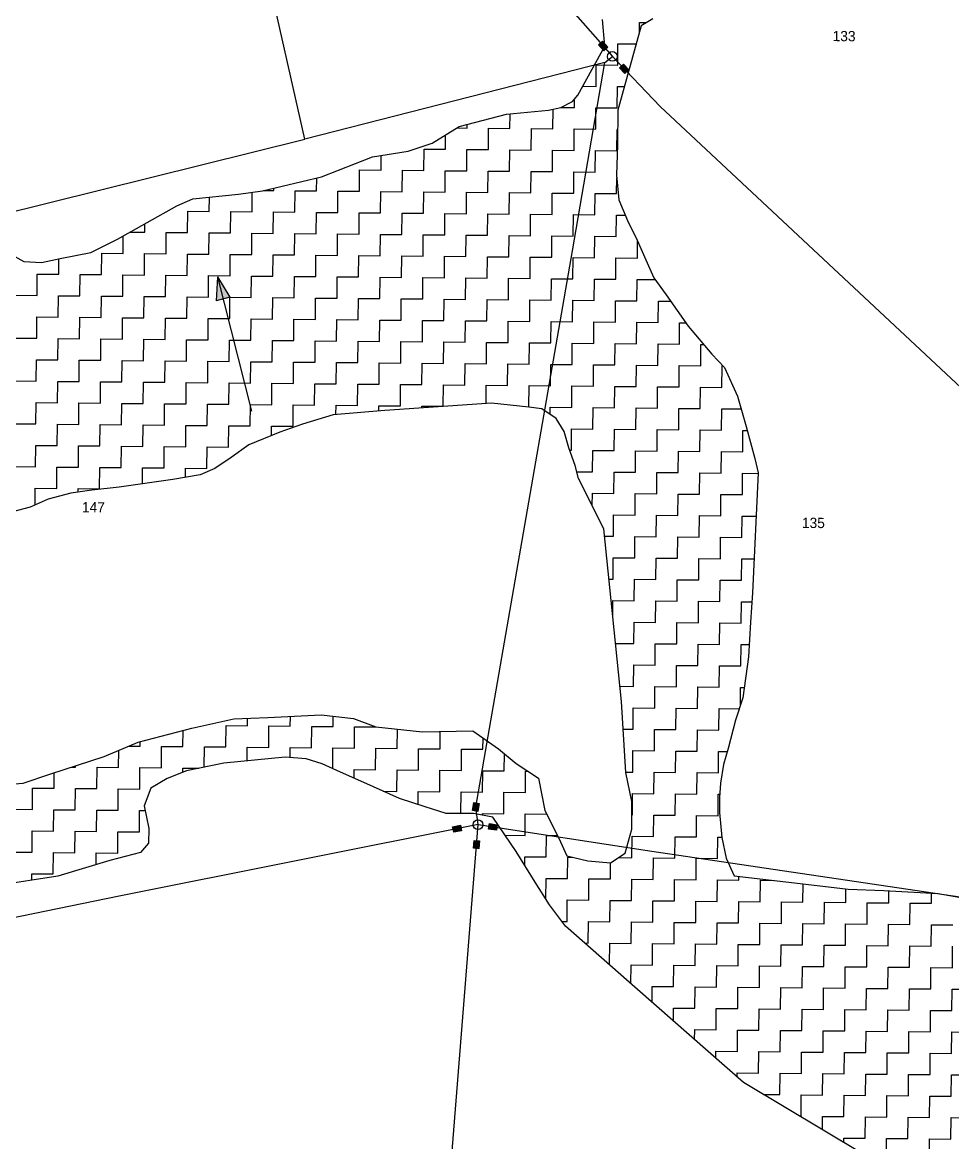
# Model space of a CAD drawing. Header units: metres. Extents: x 286188 to 288650, y 2015524 to 2018848.
# Drawn here: x 287798 to 288219, y 2016851 to 2017358 of the extents above; entities that cross this region are included whole.
import ezdxf
from ezdxf.enums import TextEntityAlignment as Align

# ---------------------------------------------------------------- set-up
doc = ezdxf.new("R2010")
doc.units = ezdxf.units.M
doc.header["$MEASUREMENT"] = 0
for name, color, linetype in [('POLY_HATCH', 12, 'Continuous'), ('POLY_PARCEL', 6, 'Continuous'), ('TEXT_PARCEL', 7, 'Continuous')]:
    doc.layers.add(name, color=color, linetype=linetype)
doc.styles.add('TEXT_MAP', font='', dxfattribs={"height": 1.8})
doc.styles.get('TEXT_MAP').set_extended_font_data('Kruti Dev 050')

msp = doc.modelspace()

# ---------------------------------------------------------------- hatches: boundary and pattern name
for points in [[(288060.29, 2017349.59), (288058.42, 2017347.95), (288060.79, 2017345.24), (288062.66, 2017346.88)], [(288070.43, 2017334.91), (288072.2, 2017336.66), (288069.68, 2017339.22), (288067.91, 2017337.47)], [(288004.42, 2017004.42), (288001.97, 2017004.85), (288001.36, 2017001.3), (288003.81, 2017000.87)], [(288012.25, 2016992.37), (288012.63, 2016994.84), (288009.07, 2016995.38), (288008.69, 2016992.92)], [(287992.45, 2016993.89), (287992.93, 2016991.45), (287996.46, 2016992.15), (287995.98, 2016994.59)], [(288001.84, 2016984.19), (288004.33, 2016983.99), (288004.61, 2016987.58), (288002.13, 2016987.77)]]:
    msp.add_hatch(color=256).paths.add_polyline_path(points)
h = msp.add_hatch(color=256)
h.paths.add_polyline_path([(287888.57, 2017232.87), (287891.66, 2017233.65), (287886.02, 2017242.96)])
h.paths.add_polyline_path([(287886.02, 2017242.96), (287885.48, 2017232.09), (287888.57, 2017232.87)])

# ---------------------------------------------------------------- linework, layer by layer
for points in [[(288060.79, 2017345.24), (288058.42, 2017347.95), (288060.29, 2017349.59), (288062.66, 2017346.88)], [(288069.68, 2017339.22), (288072.2, 2017336.66), (288070.43, 2017334.91), (288067.91, 2017337.47)], [(288001.36, 2017001.3), (288001.97, 2017004.85), (288004.42, 2017004.42), (288003.81, 2017000.87)], [(288009.07, 2016995.38), (288012.63, 2016994.84), (288012.25, 2016992.37), (288008.69, 2016992.92)], [(287996.46, 2016992.15), (287992.93, 2016991.45), (287992.45, 2016993.89), (287995.98, 2016994.59)], [(288004.61, 2016987.58), (288004.33, 2016983.99), (288001.84, 2016984.19), (288002.13, 2016987.77)]]:
    msp.add_lwpolyline(points, close=True)
for points in [[(287886.02, 2017242.96), (287885.48, 2017232.09)], [(287886.02, 2017242.96), (287901.39, 2017182.15)], [(287886.02, 2017242.96), (287891.66, 2017233.65)], [(287891.66, 2017233.65), (287885.48, 2017232.09)]]:
    msp.add_lwpolyline(points)
for centre in [(288064.72, 2017342.65), (288003.94, 2016994.91)]:
    msp.add_circle(centre, 2.2)
at = {"layer": 'POLY_HATCH'}
for p, q in [((288061.38, 2017347.27), (288060.28, 2017359.38)), ((288077.75, 2017356.5), (288067.21, 2017318.41)), ((288083.02, 2017359.68), (288077.75, 2017356.5)), ((288049.13, 2017325.12), (288061.38, 2017347.27)), ((288046.68, 2017322.32), (288049.13, 2017325.12)), ((288041.41, 2017319.54), (288046.68, 2017322.32)), ((287995.42, 2017310.93), (288016.77, 2017316.54)), ((288016.77, 2017316.54), (288035.75, 2017318.38)), ((288035.75, 2017318.38), (288041.41, 2017319.54)), ((288067.21, 2017318.41), (288067.07, 2017302.69)), ((287983.25, 2017303.38), (287995.42, 2017310.93)), ((287956.16, 2017297.17), (287972.32, 2017299.84)), ((287972.32, 2017299.84), (287983.25, 2017303.38)), ((288067.07, 2017302.69), (288066.54, 2017288.98)), ((287933.08, 2017288.1), (287956.16, 2017297.17)), ((287906.39, 2017281.89), (287933.08, 2017288.1)), ((288066.54, 2017288.98), (288067.65, 2017277.68)), ((287874.89, 2017278.14), (287895.49, 2017280.38)), ((287895.49, 2017280.38), (287906.39, 2017281.89)), ((287840.83, 2017259.9), (287867.6, 2017274.98)), ((287867.6, 2017274.98), (287874.89, 2017278.14)), ((288067.65, 2017277.68), (288071.6, 2017268.37)), ((288071.6, 2017268.37), (288075.96, 2017259.46)), ((287828.67, 2017253.96), (287840.83, 2017259.9)), ((288075.96, 2017259.46), (288079.91, 2017250.55)), ((287814.93, 2017251.26), (287828.67, 2017253.96)), ((287791.95, 2017253.49), (287798.37, 2017249.8)), ((287798.37, 2017249.8), (287806.44, 2017249.32)), ((287806.44, 2017249.32), (287814.93, 2017251.26)), ((288079.91, 2017250.55), (288083.47, 2017242.46)), ((288083.47, 2017242.46), (288089.05, 2017234.74)), ((288089.05, 2017234.74), (288099.01, 2017220.54)), ((288099.01, 2017220.54), (288109.79, 2017207.94)), ((288109.79, 2017207.94), (288115.38, 2017201.84)), ((288115.38, 2017201.84), (288121.32, 2017188.89)), ((288121.32, 2017188.89), (288125.23, 2017175.14)), ((288010.05, 2017185.64), (287961.79, 2017182.42)), ((288026.97, 2017183.96), (288010.05, 2017185.64)), ((288032.81, 2017183.17), (288026.97, 2017183.96)), ((288039.35, 2017178.73), (288032.81, 2017183.17)), ((287938.38, 2017180.44), (287924.46, 2017176.18)), ((287961.79, 2017182.42), (287938.38, 2017180.44)), ((288042.95, 2017172.86), (288039.35, 2017178.73)), ((287914.2, 2017172.63), (287900.26, 2017166.91)), ((287924.46, 2017176.18), (287914.2, 2017172.63)), ((288045.08, 2017165.54), (288042.95, 2017172.86)), ((288125.23, 2017175.14), (288129.13, 2017160.59)), ((287900.26, 2017166.91), (287892.17, 2017161.14)), ((288047.93, 2017157.48), (288045.08, 2017165.54)), ((287892.17, 2017161.14), (287884.82, 2017156.09)), ((288049.33, 2017151.62), (288047.93, 2017157.48)), ((288129.13, 2017160.59), (288130.69, 2017154.12)), ((287878.22, 2017153.23), (287865.77, 2017151.15)), ((287884.82, 2017156.09), (287878.22, 2017153.23)), ((288130.69, 2017154.12), (288128.19, 2017099.82)), ((287841.63, 2017147.72), (287829.19, 2017146.37)), ((287865.77, 2017151.15), (287841.63, 2017147.72)), ((288060.82, 2017128.88), (288049.33, 2017151.62)), ((287809.42, 2017142.17), (287801.35, 2017138.59)), ((287819.68, 2017145), (287809.42, 2017142.17)), ((287829.19, 2017146.37), (287819.68, 2017145)), ((287801.35, 2017138.59), (287793.3, 2017136.47)), ((288068.88, 2017050.66), (288060.82, 2017128.88)), ((288128.19, 2017099.82), (288127.26, 2017086.52)), ((288127.26, 2017086.52), (288126.31, 2017070.8)), ((288126.31, 2017070.8), (288123.72, 2017052.28)), ((288123.72, 2017052.28), (288120.4, 2017042.23)), ((288070.79, 2017018.5), (288068.88, 2017050.66)), ((287874.39, 2017038.54), (287893.43, 2017042.75)), ((287893.43, 2017042.75), (287908.78, 2017043.34)), ((287908.78, 2017043.34), (287932.91, 2017044.58)), ((287932.91, 2017044.58), (287947.51, 2017042.99)), ((287947.51, 2017042.99), (287957.7, 2017039.25)), ((288120.4, 2017042.23), (288117.06, 2017029.35)), ((287850.22, 2017032.18), (287874.39, 2017038.54)), ((287957.7, 2017039.25), (287978.87, 2017036.86)), ((287978.87, 2017036.86), (288001.53, 2017037.39)), ((288001.53, 2017037.39), (288013.15, 2017029.25)), ((287834.81, 2017025.75), (287850.22, 2017032.18)), ((287810.63, 2017017.93), (287834.81, 2017025.75)), ((287916.64, 2017025.47), (287888.84, 2017022.8)), ((287926.13, 2017024.66), (287916.64, 2017025.47)), ((288013.15, 2017029.25), (288021.13, 2017022.6)), ((288117.06, 2017029.35), (288114.98, 2017022.11)), ((287888.84, 2017022.8), (287872, 2017019.3)), ((287933.42, 2017022.4), (287926.13, 2017024.66)), ((287939.97, 2017019.42), (287933.42, 2017022.4)), ((288021.13, 2017022.6), (288031.3, 2017015.94)), ((288114.98, 2017022.11), (288113.69, 2017013.66)), ((287798.16, 2017013.66), (287810.63, 2017017.93)), ((287863.2, 2017015.73), (287855.85, 2017011.41)), ((287872, 2017019.3), (287863.2, 2017015.73)), ((287956.71, 2017011.96), (287939.97, 2017019.42)), ((288031.3, 2017015.94), (288034.09, 2017001.31)), ((288073.59, 2017005.33), (288070.79, 2017018.5)), ((287782.08, 2017012.35), (287798.16, 2017013.66)), ((287855.85, 2017011.41), (287852.86, 2017003.41)), ((287968.35, 2017006.75), (287956.71, 2017011.96)), ((288113.69, 2017013.66), (288113.23, 2017007.21)), ((287980.01, 2017002.99), (287968.35, 2017006.75)), ((288073.48, 2016992.92), (288073.59, 2017005.33)), ((288113.23, 2017007.21), (288113.17, 2017000.36)), ((287852.86, 2017003.41), (287854.96, 2016993.16)), ((287989.48, 2016999.98), (287980.01, 2017002.99)), ((288034.09, 2017001.31), (288040.56, 2016988.83)), ((288113.17, 2017000.36), (288114.28, 2016989.05)), ((288001.9, 2016999.87), (287989.48, 2016999.98)), ((288010.66, 2016998.33), (288001.9, 2016999.87)), ((288021.18, 2016982.8), (288010.66, 2016998.33)), ((287854.96, 2016993.16), (287854.9, 2016986.59)), ((288070.46, 2016981.99), (288073.48, 2016992.92)), ((287854.9, 2016986.59), (287851.21, 2016982.24)), ((288040.56, 2016988.83), (288044.14, 2016980.77)), ((288114.28, 2016989.05), (288116.21, 2016979.76)), ((287851.21, 2016982.24), (287837.29, 2016978.72)), ((288029.82, 2016968.84), (288021.18, 2016982.8)), ((288044.14, 2016980.77), (288053.62, 2016978.49)), ((288063.84, 2016977.67), (288070.46, 2016981.99)), ((287837.29, 2016978.72), (287813.84, 2016971.62)), ((288053.62, 2016978.49), (288063.84, 2016977.67)), ((288116.21, 2016979.76), (288119.77, 2016971.67)), ((287813.84, 2016971.62), (287756.03, 2016962.65)), ((288119.77, 2016971.67), (288149.65, 2016968.3)), ((288036.3, 2016958.56), (288029.82, 2016968.84)), ((288149.65, 2016968.3), (288171.42, 2016965.68)), ((288171.42, 2016965.68), (288187.55, 2016965.13)), ((288187.55, 2016965.13), (288212.15, 2016963.7)), ((288212.15, 2016963.7), (288256.06, 2016956.05)), ((288043.53, 2016949), (288036.3, 2016958.56)), ((288076.15, 2016920.22), (288043.53, 2016949)), ((288124, 2016878.16), (288076.15, 2016920.22)), ((288178.51, 2016845.53), (288124, 2016878.16))]:
    msp.add_line(p, q, dxfattribs=at)
at = {"layer": 'POLY_HATCH', "linetype": 'Continuous'}
for p, q in [((288076.96, 2017353.66), (288077, 2017358.02)), ((288077, 2017358.02), (288080.22, 2017357.99)), ((288067.13, 2017338.72), (288067.22, 2017348.41)), ((288067.22, 2017348.41), (288075.49, 2017348.34)), ((288057.35, 2017329.11), (288057.43, 2017338.81)), ((288057.43, 2017338.81), (288067.13, 2017338.72)), ((288051.37, 2017329.16), (288057.35, 2017329.11)), ((288066.95, 2017319.33), (288067.04, 2017329.02)), ((288067.04, 2017329.02), (288070.14, 2017329)), ((288041.45, 2017319.56), (288047.56, 2017319.5)), ((288047.56, 2017319.5), (288047.59, 2017322.8)), ((288018.39, 2017310.07), (288018.45, 2017316.7)), ((288037.78, 2017309.9), (288037.86, 2017318.81)), ((288057.17, 2017309.72), (288057.26, 2017319.42)), ((288057.26, 2017319.42), (288066.95, 2017319.33)), ((287994.39, 2017310.29), (287999, 2017310.25)), ((287999, 2017310.25), (287999.02, 2017311.87)), ((288008.61, 2017300.46), (288008.7, 2017310.16)), ((288008.7, 2017310.16), (288018.39, 2017310.07)), ((288028, 2017300.29), (288028.09, 2017309.98)), ((288028.09, 2017309.98), (288037.78, 2017309.9)), ((288047.39, 2017300.11), (288047.48, 2017309.81)), ((288047.48, 2017309.81), (288057.17, 2017309.72)), ((288066.78, 2017299.94), (288066.87, 2017309.63)), ((288066.87, 2017309.63), (288067.13, 2017309.63)), ((287989.22, 2017300.64), (287989.28, 2017307.12)), ((287979.44, 2017291.03), (287979.53, 2017300.73)), ((287979.53, 2017300.73), (287989.22, 2017300.64)), ((287998.83, 2017290.86), (287998.92, 2017300.55)), ((287998.92, 2017300.55), (288008.61, 2017300.46)), ((288018.22, 2017290.68), (288018.31, 2017300.38)), ((288018.31, 2017300.38), (288028, 2017300.29)), ((288037.61, 2017290.51), (288037.69, 2017300.2)), ((288037.69, 2017300.2), (288047.39, 2017300.11)), ((288057, 2017290.33), (288057.08, 2017300.03)), ((288057.08, 2017300.03), (288066.78, 2017299.94)), ((287960.05, 2017291.21), (287960.11, 2017297.82)), ((287950.27, 2017281.6), (287950.35, 2017291.29)), ((287950.35, 2017291.29), (287960.05, 2017291.21)), ((287969.66, 2017281.42), (287969.74, 2017291.12)), ((287969.74, 2017291.12), (287979.44, 2017291.03)), ((287989.05, 2017281.25), (287989.13, 2017290.94)), ((287989.13, 2017290.94), (287998.83, 2017290.86)), ((288008.44, 2017281.07), (288008.52, 2017290.77)), ((288008.52, 2017290.77), (288018.22, 2017290.68)), ((288027.82, 2017280.9), (288027.91, 2017290.59)), ((288027.91, 2017290.59), (288037.61, 2017290.51)), ((288047.21, 2017280.72), (288047.3, 2017290.42)), ((288047.3, 2017290.42), (288057, 2017290.33)), ((287930.88, 2017281.78), (287930.93, 2017287.6)), ((288066.6, 2017280.55), (288066.67, 2017287.67)), ((287901.7, 2017272.34), (287901.78, 2017281.25)), ((287906.83, 2017281.99), (287911.49, 2017281.95)), ((287911.49, 2017281.95), (287911.5, 2017283.08)), ((287921.09, 2017272.17), (287921.18, 2017281.86)), ((287921.18, 2017281.86), (287930.88, 2017281.78)), ((287940.48, 2017271.99), (287940.57, 2017281.69)), ((287940.57, 2017281.69), (287950.27, 2017281.6)), ((287959.87, 2017271.82), (287959.96, 2017281.51)), ((287959.96, 2017281.51), (287969.66, 2017281.42)), ((287979.26, 2017271.64), (287979.35, 2017281.34)), ((287979.35, 2017281.34), (287989.05, 2017281.25)), ((287998.65, 2017271.47), (287998.74, 2017281.16)), ((287998.74, 2017281.16), (288008.44, 2017281.07)), ((288018.04, 2017271.29), (288018.13, 2017280.99)), ((288018.13, 2017280.99), (288027.82, 2017280.9)), ((288037.43, 2017271.12), (288037.52, 2017280.81)), ((288037.52, 2017280.81), (288047.21, 2017280.72)), ((288056.82, 2017270.94), (288056.91, 2017280.64)), ((288056.91, 2017280.64), (288066.6, 2017280.55)), ((287882.31, 2017272.52), (287882.37, 2017278.95)), ((287872.53, 2017262.91), (287872.62, 2017272.61)), ((287872.62, 2017272.61), (287882.31, 2017272.52)), ((287891.92, 2017262.74), (287892.01, 2017272.43)), ((287892.01, 2017272.43), (287901.7, 2017272.34)), ((287911.31, 2017262.56), (287911.4, 2017272.26)), ((287911.4, 2017272.26), (287921.09, 2017272.17)), ((287930.7, 2017262.39), (287930.79, 2017272.08)), ((287930.79, 2017272.08), (287940.48, 2017271.99)), ((287950.09, 2017262.21), (287950.18, 2017271.91)), ((287950.18, 2017271.91), (287959.87, 2017271.82)), ((287969.48, 2017262.04), (287969.57, 2017271.73)), ((287969.57, 2017271.73), (287979.26, 2017271.64)), ((287988.87, 2017261.86), (287988.96, 2017271.55)), ((287988.96, 2017271.55), (287998.65, 2017271.47)), ((288008.26, 2017261.68), (288008.35, 2017271.38)), ((288008.35, 2017271.38), (288018.04, 2017271.29)), ((288027.65, 2017261.51), (288027.74, 2017271.2)), ((288027.74, 2017271.2), (288037.43, 2017271.12)), ((288047.04, 2017261.33), (288047.13, 2017271.03)), ((288047.13, 2017271.03), (288056.82, 2017270.94)), ((288066.43, 2017261.16), (288066.52, 2017270.85)), ((288066.52, 2017270.85), (288070.56, 2017270.82)), ((287853.14, 2017263.09), (287853.18, 2017266.86)), ((287843.36, 2017253.48), (287843.43, 2017261.37)), ((287846.59, 2017263.15), (287853.14, 2017263.09)), ((287862.75, 2017253.3), (287862.84, 2017263)), ((287862.84, 2017263), (287872.53, 2017262.91)), ((287882.14, 2017253.13), (287882.23, 2017262.82)), ((287882.23, 2017262.82), (287891.92, 2017262.74)), ((287901.53, 2017252.95), (287901.62, 2017262.65)), ((287901.62, 2017262.65), (287911.31, 2017262.56)), ((287920.92, 2017252.78), (287921.01, 2017262.47)), ((287921.01, 2017262.47), (287930.7, 2017262.39)), ((287940.31, 2017252.6), (287940.4, 2017262.3)), ((287940.4, 2017262.3), (287950.09, 2017262.21)), ((287959.7, 2017252.43), (287959.79, 2017262.12)), ((287959.79, 2017262.12), (287969.48, 2017262.04)), ((287979.09, 2017252.25), (287979.18, 2017261.95)), ((287979.18, 2017261.95), (287988.87, 2017261.86)), ((287998.48, 2017252.08), (287998.57, 2017261.77)), ((287998.57, 2017261.77), (288008.26, 2017261.68)), ((288017.87, 2017251.9), (288017.95, 2017261.6)), ((288017.95, 2017261.6), (288027.65, 2017261.51)), ((288037.26, 2017251.73), (288037.34, 2017261.42)), ((288037.34, 2017261.42), (288047.04, 2017261.33)), ((288056.65, 2017251.55), (288056.73, 2017261.25)), ((288056.73, 2017261.25), (288066.43, 2017261.16)), ((288076.04, 2017251.38), (288076.11, 2017259.12)), ((287814.19, 2017244.05), (287814.25, 2017251.11)), ((287833.58, 2017243.87), (287833.67, 2017253.57)), ((287833.67, 2017253.57), (287843.36, 2017253.48)), ((287852.97, 2017243.7), (287853.06, 2017253.39)), ((287853.06, 2017253.39), (287862.75, 2017253.3)), ((287872.36, 2017243.52), (287872.44, 2017253.22)), ((287872.44, 2017253.22), (287882.14, 2017253.13)), ((287891.75, 2017243.35), (287891.83, 2017253.04)), ((287891.83, 2017253.04), (287901.53, 2017252.95)), ((287911.14, 2017243.17), (287911.22, 2017252.87)), ((287911.22, 2017252.87), (287920.92, 2017252.78)), ((287930.53, 2017243), (287930.61, 2017252.69)), ((287930.61, 2017252.69), (287940.31, 2017252.6)), ((287949.92, 2017242.82), (287950, 2017252.52)), ((287950, 2017252.52), (287959.7, 2017252.43)), ((287969.31, 2017242.65), (287969.39, 2017252.34)), ((287969.39, 2017252.34), (287979.09, 2017252.25)), ((287988.7, 2017242.47), (287988.78, 2017252.17)), ((287988.78, 2017252.17), (287998.48, 2017252.08)), ((288008.08, 2017242.3), (288008.17, 2017251.99)), ((288008.17, 2017251.99), (288017.87, 2017251.9)), ((288027.47, 2017242.12), (288027.56, 2017251.81)), ((288027.56, 2017251.81), (288037.26, 2017251.73)), ((288046.86, 2017241.94), (288046.95, 2017251.64)), ((288046.95, 2017251.64), (288056.65, 2017251.55)), ((288066.25, 2017241.77), (288066.34, 2017251.46)), ((288066.34, 2017251.46), (288076.04, 2017251.38)), ((287804.41, 2017234.44), (287804.49, 2017244.13)), ((287804.49, 2017244.13), (287814.19, 2017244.05)), ((287823.8, 2017234.26), (287823.88, 2017243.96)), ((287823.88, 2017243.96), (287833.58, 2017243.87)), ((287843.19, 2017234.09), (287843.27, 2017243.78)), ((287843.27, 2017243.78), (287852.97, 2017243.7)), ((287862.57, 2017233.91), (287862.66, 2017243.61)), ((287862.66, 2017243.61), (287872.36, 2017243.52)), ((287881.96, 2017233.74), (287882.05, 2017243.43)), ((287882.05, 2017243.43), (287891.75, 2017243.35)), ((287901.35, 2017233.56), (287901.44, 2017243.26)), ((287901.44, 2017243.26), (287911.14, 2017243.17)), ((287920.74, 2017233.39), (287920.83, 2017243.08)), ((287920.83, 2017243.08), (287930.53, 2017243)), ((287940.13, 2017233.21), (287940.22, 2017242.91)), ((287940.22, 2017242.91), (287949.92, 2017242.82)), ((287959.52, 2017233.04), (287959.61, 2017242.73)), ((287959.61, 2017242.73), (287969.31, 2017242.65)), ((287978.91, 2017232.86), (287979, 2017242.56)), ((287979, 2017242.56), (287988.7, 2017242.47)), ((287998.3, 2017232.69), (287998.39, 2017242.38)), ((287998.39, 2017242.38), (288008.08, 2017242.3)), ((288017.69, 2017232.51), (288017.78, 2017242.21)), ((288017.78, 2017242.21), (288027.47, 2017242.12)), ((288037.08, 2017232.34), (288037.17, 2017242.03)), ((288037.17, 2017242.03), (288046.86, 2017241.94)), ((288056.47, 2017232.16), (288056.56, 2017241.86)), ((288056.56, 2017241.86), (288066.25, 2017241.77)), ((288075.86, 2017231.99), (288075.95, 2017241.68)), ((288075.95, 2017241.68), (288084.08, 2017241.61)), ((287794.71, 2017234.53), (287804.41, 2017234.44)), ((287814.01, 2017224.66), (287814.1, 2017234.35)), ((287814.1, 2017234.35), (287823.8, 2017234.26)), ((287833.4, 2017224.48), (287833.49, 2017234.18)), ((287833.49, 2017234.18), (287843.19, 2017234.09)), ((287852.79, 2017224.31), (287852.88, 2017234)), ((287852.88, 2017234), (287862.57, 2017233.91)), ((287872.18, 2017224.13), (287872.27, 2017233.83)), ((287872.27, 2017233.83), (287881.96, 2017233.74)), ((287891.57, 2017223.96), (287891.66, 2017233.65)), ((287891.66, 2017233.65), (287901.35, 2017233.56)), ((287910.96, 2017223.78), (287911.05, 2017233.48)), ((287911.05, 2017233.48), (287920.74, 2017233.39)), ((287930.35, 2017223.61), (287930.44, 2017233.3)), ((287930.44, 2017233.3), (287940.13, 2017233.21)), ((287949.74, 2017223.43), (287949.83, 2017233.13)), ((287949.83, 2017233.13), (287959.52, 2017233.04)), ((287969.13, 2017223.26), (287969.22, 2017232.95)), ((287969.22, 2017232.95), (287978.91, 2017232.86)), ((287988.52, 2017223.08), (287988.61, 2017232.78)), ((287988.61, 2017232.78), (287998.3, 2017232.69)), ((288007.91, 2017222.91), (288008, 2017232.6)), ((288008, 2017232.6), (288017.69, 2017232.51)), ((288027.3, 2017222.73), (288027.39, 2017232.43)), ((288027.39, 2017232.43), (288037.08, 2017232.34)), ((288046.69, 2017222.56), (288046.78, 2017232.25)), ((288046.78, 2017232.25), (288056.47, 2017232.16)), ((288066.08, 2017222.38), (288066.17, 2017232.07)), ((288066.17, 2017232.07), (288075.86, 2017231.99)), ((288085.47, 2017222.2), (288085.56, 2017231.9)), ((288085.56, 2017231.9), (288091.08, 2017231.85)), ((287804.23, 2017215.05), (287804.32, 2017224.74)), ((287804.32, 2017224.74), (287814.01, 2017224.66)), ((287823.62, 2017214.87), (287823.71, 2017224.57)), ((287823.71, 2017224.57), (287833.4, 2017224.48)), ((287843.01, 2017214.7), (287843.1, 2017224.39)), ((287843.1, 2017224.39), (287852.79, 2017224.31)), ((287862.4, 2017214.52), (287862.49, 2017224.22)), ((287862.49, 2017224.22), (287872.18, 2017224.13)), ((287881.79, 2017214.35), (287881.88, 2017224.04)), ((287881.88, 2017224.04), (287891.57, 2017223.96)), ((287901.18, 2017214.17), (287901.27, 2017223.87)), ((287901.27, 2017223.87), (287910.96, 2017223.78)), ((287920.57, 2017214), (287920.66, 2017223.69)), ((287920.66, 2017223.69), (287930.35, 2017223.61)), ((287939.96, 2017213.82), (287940.05, 2017223.52)), ((287940.05, 2017223.52), (287949.74, 2017223.43)), ((287959.35, 2017213.65), (287959.44, 2017223.34)), ((287959.44, 2017223.34), (287969.13, 2017223.26)), ((287978.74, 2017213.47), (287978.83, 2017223.17)), ((287978.83, 2017223.17), (287988.52, 2017223.08)), ((287998.13, 2017213.3), (287998.21, 2017222.99)), ((287998.21, 2017222.99), (288007.91, 2017222.91)), ((288017.52, 2017213.12), (288017.6, 2017222.82)), ((288017.6, 2017222.82), (288027.3, 2017222.73)), ((288036.91, 2017212.95), (288036.99, 2017222.64)), ((288036.99, 2017222.64), (288046.69, 2017222.56)), ((288056.3, 2017212.77), (288056.38, 2017222.47)), ((288056.38, 2017222.47), (288066.08, 2017222.38)), ((288075.69, 2017212.6), (288075.77, 2017222.29)), ((288075.77, 2017222.29), (288085.47, 2017222.2)), ((288095.08, 2017212.42), (288095.16, 2017222.12)), ((288095.16, 2017222.12), (288097.92, 2017222.09)), ((287794.54, 2017215.14), (287804.23, 2017215.05)), ((287813.84, 2017205.27), (287813.93, 2017214.96)), ((287813.93, 2017214.96), (287823.62, 2017214.87)), ((287833.23, 2017205.09), (287833.32, 2017214.79)), ((287833.32, 2017214.79), (287843.01, 2017214.7)), ((287852.62, 2017204.92), (287852.7, 2017214.61)), ((287852.7, 2017214.61), (287862.4, 2017214.52)), ((287872.01, 2017204.74), (287872.09, 2017214.44)), ((287872.09, 2017214.44), (287881.79, 2017214.35)), ((287891.4, 2017204.57), (287891.48, 2017214.26)), ((287891.48, 2017214.26), (287901.18, 2017214.17)), ((287910.79, 2017204.39), (287910.87, 2017214.09)), ((287910.87, 2017214.09), (287920.57, 2017214)), ((287930.18, 2017204.22), (287930.26, 2017213.91)), ((287930.26, 2017213.91), (287939.96, 2017213.82)), ((287949.57, 2017204.04), (287949.65, 2017213.74)), ((287949.65, 2017213.74), (287959.35, 2017213.65)), ((287968.96, 2017203.87), (287969.04, 2017213.56)), ((287969.04, 2017213.56), (287978.74, 2017213.47)), ((287988.34, 2017203.69), (287988.43, 2017213.39)), ((287988.43, 2017213.39), (287998.13, 2017213.3)), ((288007.73, 2017203.52), (288007.82, 2017213.21)), ((288007.82, 2017213.21), (288017.52, 2017213.12)), ((288027.12, 2017203.34), (288027.21, 2017213.04)), ((288027.21, 2017213.04), (288036.91, 2017212.95)), ((288046.51, 2017203.17), (288046.6, 2017212.86)), ((288046.6, 2017212.86), (288056.3, 2017212.77)), ((288065.9, 2017202.99), (288065.99, 2017212.69)), ((288065.99, 2017212.69), (288075.69, 2017212.6)), ((288085.29, 2017202.82), (288085.38, 2017212.51)), ((288085.38, 2017212.51), (288095.08, 2017212.42)), ((288104.68, 2017202.64), (288104.77, 2017212.33)), ((288104.77, 2017212.33), (288106.04, 2017212.32)), ((287804.06, 2017195.66), (287804.14, 2017205.35)), ((287804.14, 2017205.35), (287813.84, 2017205.27)), ((287823.45, 2017195.48), (287823.53, 2017205.18)), ((287823.53, 2017205.18), (287833.23, 2017205.09)), ((287842.83, 2017195.31), (287842.92, 2017205)), ((287842.92, 2017205), (287852.62, 2017204.92)), ((287862.22, 2017195.13), (287862.31, 2017204.83)), ((287862.31, 2017204.83), (287872.01, 2017204.74)), ((287881.61, 2017194.96), (287881.7, 2017204.65)), ((287881.7, 2017204.65), (287891.4, 2017204.57)), ((287901, 2017194.78), (287901.09, 2017204.48)), ((287901.09, 2017204.48), (287910.79, 2017204.39)), ((287920.39, 2017194.61), (287920.48, 2017204.3)), ((287920.48, 2017204.3), (287930.18, 2017204.22)), ((287939.78, 2017194.43), (287939.87, 2017204.13)), ((287939.87, 2017204.13), (287949.57, 2017204.04)), ((287959.17, 2017194.26), (287959.26, 2017203.95)), ((287959.26, 2017203.95), (287968.96, 2017203.87)), ((287978.56, 2017194.08), (287978.65, 2017203.78)), ((287978.65, 2017203.78), (287988.34, 2017203.69)), ((287997.95, 2017193.91), (287998.04, 2017203.6)), ((287998.04, 2017203.6), (288007.73, 2017203.52)), ((288017.34, 2017193.73), (288017.43, 2017203.43)), ((288017.43, 2017203.43), (288027.12, 2017203.34)), ((288036.73, 2017193.56), (288036.82, 2017203.25)), ((288036.82, 2017203.25), (288046.51, 2017203.17)), ((288056.12, 2017193.38), (288056.21, 2017203.08)), ((288056.21, 2017203.08), (288065.9, 2017202.99)), ((288075.51, 2017193.21), (288075.6, 2017202.9)), ((288075.6, 2017202.9), (288085.29, 2017202.82)), ((288094.9, 2017193.03), (288094.99, 2017202.73)), ((288094.99, 2017202.73), (288104.68, 2017202.64)), ((288114.29, 2017192.86), (288114.38, 2017202.55)), ((288114.38, 2017202.55), (288114.73, 2017202.55)), ((287794.36, 2017195.75), (287804.06, 2017195.66)), ((287813.66, 2017185.88), (287813.75, 2017195.57)), ((287813.75, 2017195.57), (287823.45, 2017195.48)), ((287833.05, 2017185.7), (287833.14, 2017195.4)), ((287833.14, 2017195.4), (287842.83, 2017195.31)), ((287852.44, 2017185.53), (287852.53, 2017195.22)), ((287852.53, 2017195.22), (287862.22, 2017195.13)), ((287871.83, 2017185.35), (287871.92, 2017195.05)), ((287871.92, 2017195.05), (287881.61, 2017194.96)), ((287891.22, 2017185.18), (287891.31, 2017194.87)), ((287891.31, 2017194.87), (287901, 2017194.78)), ((287910.61, 2017185), (287910.7, 2017194.7)), ((287910.7, 2017194.7), (287920.39, 2017194.61)), ((287930, 2017184.83), (287930.09, 2017194.52)), ((287930.09, 2017194.52), (287939.78, 2017194.43)), ((287949.39, 2017184.65), (287949.48, 2017194.35)), ((287949.48, 2017194.35), (287959.17, 2017194.26)), ((287968.78, 2017184.48), (287968.87, 2017194.17)), ((287968.87, 2017194.17), (287978.56, 2017194.08)), ((287988.17, 2017184.3), (287988.26, 2017194)), ((287988.26, 2017194), (287997.95, 2017193.91)), ((288007.57, 2017185.47), (288007.65, 2017193.82)), ((288007.65, 2017193.82), (288017.34, 2017193.73)), ((288026.95, 2017183.96), (288027.04, 2017193.65)), ((288027.04, 2017193.65), (288036.73, 2017193.56)), ((288046.34, 2017183.78), (288046.43, 2017193.47)), ((288046.43, 2017193.47), (288056.12, 2017193.38)), ((288065.73, 2017183.6), (288065.82, 2017193.3)), ((288065.82, 2017193.3), (288075.51, 2017193.21)), ((288085.12, 2017183.43), (288085.21, 2017193.12)), ((288085.21, 2017193.12), (288094.9, 2017193.03)), ((288104.51, 2017183.25), (288104.6, 2017192.95)), ((288104.6, 2017192.95), (288114.29, 2017192.86)), ((287803.88, 2017176.27), (287803.97, 2017185.97)), ((287803.97, 2017185.97), (287813.66, 2017185.88)), ((287823.27, 2017176.1), (287823.36, 2017185.79)), ((287823.36, 2017185.79), (287833.05, 2017185.7)), ((287842.66, 2017175.92), (287842.75, 2017185.61)), ((287842.75, 2017185.61), (287852.44, 2017185.53)), ((287862.05, 2017175.74), (287862.14, 2017185.44)), ((287862.14, 2017185.44), (287871.83, 2017185.35)), ((287881.44, 2017175.57), (287881.53, 2017185.26)), ((287881.53, 2017185.26), (287891.22, 2017185.18)), ((287900.83, 2017175.39), (287900.92, 2017185.09)), ((287900.92, 2017185.09), (287910.61, 2017185)), ((287920.22, 2017175.22), (287920.31, 2017184.91)), ((287920.31, 2017184.91), (287930, 2017184.83)), ((287939.66, 2017180.55), (287939.7, 2017184.74)), ((287939.7, 2017184.74), (287949.39, 2017184.65)), ((287959.06, 2017182.19), (287959.09, 2017184.56)), ((287959.09, 2017184.56), (287968.78, 2017184.48)), ((287978.47, 2017184.39), (287988.17, 2017184.3)), ((287978.47, 2017183.53), (287978.47, 2017184.39)), ((288036.61, 2017180.59), (288036.64, 2017183.86)), ((288036.64, 2017183.86), (288046.34, 2017183.78)), ((288055.95, 2017173.99), (288056.03, 2017183.69)), ((288056.03, 2017183.69), (288065.73, 2017183.6)), ((288075.34, 2017173.82), (288075.42, 2017183.51)), ((288075.42, 2017183.51), (288085.12, 2017183.43)), ((288094.73, 2017173.64), (288094.81, 2017183.34)), ((288094.81, 2017183.34), (288104.51, 2017183.25)), ((288114.12, 2017173.47), (288114.2, 2017183.16)), ((288114.2, 2017183.16), (288122.97, 2017183.08)), ((287794.19, 2017176.36), (287803.88, 2017176.27)), ((287813.49, 2017166.49), (287813.58, 2017176.18)), ((287813.58, 2017176.18), (287823.27, 2017176.1)), ((287832.88, 2017166.31), (287832.96, 2017176.01)), ((287832.96, 2017176.01), (287842.66, 2017175.92)), ((287852.27, 2017166.14), (287852.35, 2017175.83)), ((287852.35, 2017175.83), (287862.05, 2017175.74)), ((287871.66, 2017165.96), (287871.74, 2017175.66)), ((287871.74, 2017175.66), (287881.44, 2017175.57)), ((287891.05, 2017165.79), (287891.13, 2017175.48)), ((287891.13, 2017175.48), (287900.83, 2017175.39)), ((287910.49, 2017171.1), (287910.52, 2017175.31)), ((287910.52, 2017175.31), (287920.22, 2017175.22)), ((288046.16, 2017164.39), (288046.25, 2017174.08)), ((288046.25, 2017174.08), (288055.95, 2017173.99)), ((288065.55, 2017164.21), (288065.64, 2017173.91)), ((288065.64, 2017173.91), (288075.34, 2017173.82)), ((288084.94, 2017164.04), (288085.03, 2017173.73)), ((288085.03, 2017173.73), (288094.73, 2017173.64)), ((288104.33, 2017163.86), (288104.42, 2017173.56)), ((288104.42, 2017173.56), (288114.12, 2017173.47)), ((288123.72, 2017163.69), (288123.81, 2017173.38)), ((288123.81, 2017173.38), (288125.7, 2017173.36)), ((287803.71, 2017156.88), (287803.79, 2017166.58)), ((287803.79, 2017166.58), (287813.49, 2017166.49)), ((287823.09, 2017156.71), (287823.18, 2017166.4)), ((287823.18, 2017166.4), (287832.88, 2017166.31)), ((287842.48, 2017156.53), (287842.57, 2017166.23)), ((287842.57, 2017166.23), (287852.27, 2017166.14)), ((287861.87, 2017156.36), (287861.96, 2017166.05)), ((287861.96, 2017166.05), (287871.66, 2017165.96)), ((287881.26, 2017156.18), (287881.35, 2017165.87)), ((287881.35, 2017165.87), (287891.05, 2017165.79)), ((288045.48, 2017164.39), (288046.16, 2017164.39)), ((288055.77, 2017154.6), (288055.86, 2017164.3)), ((288055.86, 2017164.3), (288065.55, 2017164.21)), ((288075.16, 2017154.43), (288075.25, 2017164.12)), ((288075.25, 2017164.12), (288084.94, 2017164.04)), ((288094.55, 2017154.25), (288094.64, 2017163.95)), ((288094.64, 2017163.95), (288104.33, 2017163.86)), ((288113.94, 2017154.08), (288114.03, 2017163.77)), ((288114.03, 2017163.77), (288123.72, 2017163.69)), ((287794.01, 2017156.97), (287803.71, 2017156.88)), ((287813.31, 2017147.1), (287813.4, 2017156.79)), ((287813.4, 2017156.79), (287823.09, 2017156.71)), ((287832.7, 2017146.92), (287832.79, 2017156.62)), ((287832.79, 2017156.62), (287842.48, 2017156.53)), ((287852.11, 2017149.21), (287852.18, 2017156.44)), ((287852.18, 2017156.44), (287861.87, 2017156.36)), ((287871.53, 2017152.11), (287871.57, 2017156.27)), ((287871.57, 2017156.27), (287881.26, 2017156.18)), ((288048.6, 2017154.67), (288055.77, 2017154.6)), ((288065.38, 2017144.82), (288065.47, 2017154.52)), ((288065.47, 2017154.52), (288075.16, 2017154.43)), ((288084.77, 2017144.65), (288084.86, 2017154.34)), ((288084.86, 2017154.34), (288094.55, 2017154.25)), ((288104.16, 2017144.47), (288104.25, 2017154.17)), ((288104.25, 2017154.17), (288113.94, 2017154.08)), ((288123.55, 2017144.3), (288123.63, 2017153.99)), ((288123.63, 2017153.99), (288130.68, 2017153.93)), ((287803.55, 2017139.56), (287803.62, 2017147.19)), ((287803.62, 2017147.19), (287813.31, 2017147.1)), ((287822.99, 2017145.47), (287823.01, 2017147.01)), ((287823.01, 2017147.01), (287832.7, 2017146.92)), ((288055.63, 2017139.15), (288055.68, 2017144.91)), ((288055.68, 2017144.91), (288065.38, 2017144.82)), ((288074.99, 2017135.04), (288075.07, 2017144.73)), ((288075.07, 2017144.73), (288084.77, 2017144.65)), ((288094.38, 2017134.86), (288094.46, 2017144.56)), ((288094.46, 2017144.56), (288104.16, 2017144.47)), ((288113.76, 2017134.69), (288113.85, 2017144.38)), ((288113.85, 2017144.38), (288123.55, 2017144.3)), ((288065.2, 2017125.43), (288065.29, 2017135.13)), ((288065.29, 2017135.13), (288074.99, 2017135.04)), ((288084.59, 2017125.26), (288084.68, 2017134.95)), ((288084.68, 2017134.95), (288094.38, 2017134.86)), ((288103.98, 2017125.08), (288104.07, 2017134.78)), ((288104.07, 2017134.78), (288113.76, 2017134.69)), ((288123.37, 2017124.91), (288123.46, 2017134.6)), ((288123.46, 2017134.6), (288129.78, 2017134.54)), ((288061.17, 2017125.47), (288065.2, 2017125.43)), ((288074.81, 2017115.65), (288074.9, 2017125.34)), ((288074.9, 2017125.34), (288084.59, 2017125.26)), ((288094.2, 2017115.47), (288094.29, 2017125.17)), ((288094.29, 2017125.17), (288103.98, 2017125.08)), ((288113.59, 2017115.3), (288113.68, 2017124.99)), ((288113.68, 2017124.99), (288123.37, 2017124.91)), ((288065.03, 2017106.04), (288065.12, 2017115.74)), ((288065.12, 2017115.74), (288074.81, 2017115.65)), ((288084.42, 2017105.87), (288084.51, 2017115.56)), ((288084.51, 2017115.56), (288094.2, 2017115.47)), ((288103.81, 2017105.69), (288103.89, 2017115.39)), ((288103.89, 2017115.39), (288113.59, 2017115.3)), ((288123.2, 2017105.52), (288123.28, 2017115.21)), ((288123.28, 2017115.21), (288128.89, 2017115.16)), ((288063.17, 2017106.06), (288065.03, 2017106.04)), ((288074.64, 2017096.26), (288074.72, 2017105.95)), ((288074.72, 2017105.95), (288084.42, 2017105.87)), ((288094.02, 2017096.08), (288094.11, 2017105.78)), ((288094.11, 2017105.78), (288103.81, 2017105.69)), ((288113.41, 2017095.91), (288113.5, 2017105.6)), ((288113.5, 2017105.6), (288123.2, 2017105.52)), ((288064.88, 2017089.51), (288064.94, 2017096.35)), ((288064.94, 2017096.35), (288074.64, 2017096.26)), ((288084.24, 2017086.48), (288084.33, 2017096.17)), ((288084.33, 2017096.17), (288094.02, 2017096.08)), ((288103.63, 2017086.3), (288103.72, 2017096)), ((288103.72, 2017096), (288113.41, 2017095.91)), ((288123.02, 2017086.13), (288123.11, 2017095.82)), ((288123.11, 2017095.82), (288127.91, 2017095.78)), ((288074.46, 2017076.87), (288074.55, 2017086.56)), ((288074.55, 2017086.56), (288084.24, 2017086.48)), ((288093.85, 2017076.69), (288093.94, 2017086.39)), ((288093.94, 2017086.39), (288103.63, 2017086.3)), ((288113.24, 2017076.52), (288113.33, 2017086.21)), ((288113.33, 2017086.21), (288123.02, 2017086.13)), ((288066.17, 2017076.94), (288074.46, 2017076.87)), ((288084.07, 2017067.09), (288084.15, 2017076.78)), ((288084.15, 2017076.78), (288093.85, 2017076.69)), ((288103.46, 2017066.91), (288103.54, 2017076.61)), ((288103.54, 2017076.61), (288113.24, 2017076.52)), ((288122.85, 2017066.74), (288122.93, 2017076.43)), ((288122.93, 2017076.43), (288126.65, 2017076.4)), ((288074.28, 2017057.48), (288074.37, 2017067.18)), ((288074.37, 2017067.18), (288084.07, 2017067.09)), ((288093.67, 2017057.31), (288093.76, 2017067)), ((288093.76, 2017067), (288103.46, 2017066.91)), ((288113.06, 2017057.13), (288113.15, 2017066.82)), ((288113.15, 2017066.82), (288122.85, 2017066.74)), ((288068.17, 2017057.54), (288074.28, 2017057.48)), ((288083.89, 2017047.7), (288083.98, 2017057.39)), ((288083.98, 2017057.39), (288093.67, 2017057.31)), ((288103.28, 2017047.52), (288103.37, 2017057.22)), ((288103.37, 2017057.22), (288113.06, 2017057.13)), ((288122.69, 2017049.14), (288122.76, 2017057.04)), ((288122.76, 2017057.04), (288124.39, 2017057.03)), ((288074.11, 2017038.09), (288074.2, 2017047.79)), ((288074.2, 2017047.79), (288083.89, 2017047.7)), ((288093.5, 2017037.92), (288093.59, 2017047.61)), ((288093.59, 2017047.61), (288103.28, 2017047.52)), ((288112.89, 2017037.74), (288112.98, 2017047.44)), ((288112.98, 2017047.44), (288122.1, 2017047.35)), ((287899.6, 2017039.67), (287899.63, 2017042.99)), ((287918.99, 2017039.49), (287919.03, 2017043.87)), ((287938.38, 2017039.32), (287938.42, 2017043.98)), ((287870.43, 2017030.23), (287870.5, 2017037.51)), ((287889.82, 2017030.06), (287889.91, 2017039.75)), ((287889.91, 2017039.75), (287899.6, 2017039.67)), ((287909.21, 2017029.88), (287909.3, 2017039.58)), ((287909.3, 2017039.58), (287918.99, 2017039.49)), ((287928.6, 2017029.71), (287928.69, 2017039.4)), ((287928.69, 2017039.4), (287938.38, 2017039.32)), ((287947.99, 2017029.53), (287948.08, 2017039.23)), ((287948.08, 2017039.23), (287957.77, 2017039.14)), ((287957.77, 2017039.14), (287957.77, 2017039.24)), ((287967.38, 2017029.36), (287967.46, 2017038.15)), ((287986.77, 2017029.18), (287986.84, 2017037.05)), ((288069.62, 2017038.13), (288074.11, 2017038.09)), ((288083.72, 2017028.31), (288083.8, 2017038)), ((288083.8, 2017038), (288093.5, 2017037.92)), ((288103.11, 2017028.13), (288103.19, 2017037.83)), ((288103.19, 2017037.83), (288112.89, 2017037.74)), ((287851.04, 2017030.41), (287851.06, 2017032.4)), ((288006.16, 2017029.01), (288006.2, 2017034.12)), ((287841.26, 2017020.8), (287841.33, 2017028.47)), ((287846.08, 2017030.45), (287851.04, 2017030.41)), ((287860.65, 2017020.63), (287860.74, 2017030.32)), ((287860.74, 2017030.32), (287870.43, 2017030.23)), ((287880.04, 2017020.97), (287880.13, 2017030.15)), ((287880.13, 2017030.15), (287889.82, 2017030.06)), ((287899.46, 2017023.82), (287899.52, 2017029.97)), ((287899.52, 2017029.97), (287909.21, 2017029.88)), ((287918.86, 2017025.28), (287918.9, 2017029.8)), ((287918.9, 2017029.8), (287928.6, 2017029.71)), ((287938.21, 2017020.22), (287938.29, 2017029.62)), ((287938.29, 2017029.62), (287947.99, 2017029.53)), ((287957.6, 2017019.75), (287957.68, 2017029.45)), ((287957.68, 2017029.45), (287967.38, 2017029.36)), ((287976.99, 2017019.58), (287977.07, 2017029.27)), ((287977.07, 2017029.27), (287986.77, 2017029.18)), ((287996.38, 2017019.4), (287996.46, 2017029.1)), ((287996.46, 2017029.1), (288006.16, 2017029.01)), ((288015.77, 2017019.23), (288015.84, 2017027.01)), ((288073.93, 2017018.7), (288074.02, 2017028.4)), ((288074.02, 2017028.4), (288083.72, 2017028.31)), ((288093.32, 2017018.53), (288093.41, 2017028.22)), ((288093.41, 2017028.22), (288103.11, 2017028.13)), ((288112.71, 2017018.35), (288112.8, 2017028.05)), ((288112.8, 2017028.05), (288116.67, 2017028.01)), ((287820.1, 2017020.99), (287821.87, 2017020.98)), ((287821.87, 2017020.98), (287821.87, 2017021.57)), ((287831.48, 2017011.2), (287831.56, 2017020.89)), ((287831.56, 2017020.89), (287841.26, 2017020.8)), ((287850.87, 2017011.02), (287850.95, 2017020.72)), ((287850.95, 2017020.72), (287860.65, 2017020.63)), ((287870.33, 2017018.62), (287870.34, 2017020.54)), ((287870.34, 2017020.54), (287877.64, 2017020.47)), ((287812.09, 2017011.37), (287812.15, 2017018.43)), ((287947.87, 2017015.9), (287947.9, 2017019.84)), ((287947.9, 2017019.84), (287957.6, 2017019.75)), ((287967.2, 2017009.97), (287967.29, 2017019.66)), ((287967.29, 2017019.66), (287976.99, 2017019.58)), ((287986.59, 2017009.79), (287986.68, 2017019.49)), ((287986.68, 2017019.49), (287996.38, 2017019.4)), ((288005.98, 2017009.62), (288006.07, 2017019.31)), ((288006.07, 2017019.31), (288015.77, 2017019.23)), ((288025.37, 2017009.44), (288025.46, 2017019.14)), ((288025.46, 2017019.14), (288026.43, 2017019.13)), ((288070.77, 2017018.73), (288073.93, 2017018.7)), ((288083.54, 2017008.92), (288083.63, 2017018.61)), ((288083.63, 2017018.61), (288093.32, 2017018.53)), ((288102.93, 2017008.74), (288103.02, 2017018.44)), ((288103.02, 2017018.44), (288112.71, 2017018.35)), ((287802.3, 2017001.76), (287802.39, 2017011.46)), ((287802.39, 2017011.46), (287812.09, 2017011.37)), ((287821.69, 2017001.59), (287821.78, 2017011.28)), ((287821.78, 2017011.28), (287831.48, 2017011.2)), ((287841.08, 2017001.41), (287841.17, 2017011.11)), ((287841.17, 2017011.11), (287850.87, 2017011.02)), ((287961.03, 2017010.03), (287967.2, 2017009.97)), ((287976.85, 2017004.01), (287976.9, 2017009.88)), ((287976.9, 2017009.88), (287986.59, 2017009.79)), ((287996.2, 2017000.01), (287996.29, 2017009.71)), ((287996.29, 2017009.71), (288005.98, 2017009.62)), ((288015.59, 2016999.84), (288015.68, 2017009.53)), ((288015.68, 2017009.53), (288025.37, 2017009.44)), ((288073.76, 2016999.31), (288073.85, 2017009.01)), ((288073.85, 2017009.01), (288083.54, 2017008.92)), ((288093.15, 2016999.14), (288093.24, 2017008.83)), ((288093.24, 2017008.83), (288102.93, 2017008.74)), ((288112.54, 2016998.96), (288112.63, 2017008.66)), ((288112.63, 2017008.66), (288113.33, 2017008.65)), ((287792.61, 2017001.85), (287802.3, 2017001.76)), ((287811.91, 2016991.98), (287812, 2017001.68)), ((287812, 2017001.68), (287821.69, 2017001.59)), ((287831.3, 2016991.81), (287831.39, 2017001.5)), ((287831.39, 2017001.5), (287841.08, 2017001.41)), ((287850.69, 2016991.63), (287850.78, 2017001.33)), ((287850.78, 2017001.33), (287853.29, 2017001.3)), ((287989.19, 2017000.08), (287996.2, 2017000.01)), ((288005.89, 2016999.17), (288005.9, 2016999.92)), ((288005.9, 2016999.92), (288015.59, 2016999.84)), ((288025.2, 2016990.05), (288025.29, 2016999.75)), ((288025.29, 2016999.75), (288034.94, 2016999.66)), ((288073.54, 2016999.31), (288073.76, 2016999.31)), ((288083.37, 2016989.53), (288083.45, 2016999.22)), ((288083.45, 2016999.22), (288093.15, 2016999.14)), ((288102.76, 2016989.35), (288102.84, 2016999.05)), ((288102.84, 2016999.05), (288112.54, 2016998.96)), ((287802.13, 2016982.37), (287802.22, 2016992.07)), ((287802.22, 2016992.07), (287811.91, 2016991.98)), ((287821.52, 2016982.2), (287821.61, 2016991.89)), ((287821.61, 2016991.89), (287831.3, 2016991.81)), ((287840.91, 2016982.02), (287841, 2016991.72)), ((287841, 2016991.72), (287850.69, 2016991.63)), ((288016.21, 2016990.14), (288025.2, 2016990.05)), ((288034.8, 2016980.27), (288034.89, 2016989.97)), ((288034.89, 2016989.97), (288039.99, 2016989.92)), ((288073.58, 2016979.92), (288073.67, 2016989.62)), ((288073.67, 2016989.62), (288083.37, 2016989.53)), ((288092.97, 2016979.75), (288093.06, 2016989.44)), ((288093.06, 2016989.44), (288102.76, 2016989.35)), ((288112.36, 2016979.57), (288112.45, 2016989.27)), ((288112.45, 2016989.27), (288114.26, 2016989.25)), ((287792.43, 2016982.46), (287802.13, 2016982.37)), ((287811.74, 2016972.59), (287811.82, 2016982.29)), ((287811.82, 2016982.29), (287821.52, 2016982.2)), ((287831.17, 2016976.86), (287831.21, 2016982.11)), ((287831.21, 2016982.11), (287840.91, 2016982.02)), ((288025.08, 2016976.5), (288025.11, 2016980.36)), ((288025.11, 2016980.36), (288034.8, 2016980.27)), ((288044.41, 2016970.49), (288044.5, 2016980.18)), ((288044.5, 2016980.18), (288046.65, 2016980.16)), ((288067.37, 2016979.98), (288073.58, 2016979.92)), ((288083.19, 2016970.14), (288083.28, 2016979.83)), ((288083.28, 2016979.83), (288092.97, 2016979.75)), ((288063.8, 2016970.31), (288063.87, 2016977.69)), ((288102.58, 2016969.96), (288102.67, 2016979.66)), ((288102.67, 2016979.66), (288112.36, 2016979.57)), ((287802.02, 2016969.79), (287802.04, 2016972.68)), ((287802.04, 2016972.68), (287811.74, 2016972.59)), ((288034.63, 2016961.21), (288034.72, 2016970.58)), ((288034.72, 2016970.58), (288044.41, 2016970.49)), ((288054.02, 2016960.71), (288054.11, 2016970.4)), ((288054.11, 2016970.4), (288063.8, 2016970.31)), ((288073.41, 2016960.53), (288073.5, 2016970.23)), ((288073.5, 2016970.23), (288083.19, 2016970.14)), ((288092.8, 2016960.36), (288092.89, 2016970.05)), ((288092.89, 2016970.05), (288102.58, 2016969.96)), ((288112.19, 2016960.18), (288112.28, 2016969.88)), ((288112.28, 2016969.88), (288121.97, 2016969.79)), ((288121.97, 2016969.79), (288121.99, 2016971.42)), ((288131.58, 2016960.01), (288131.67, 2016969.7)), ((288131.67, 2016969.7), (288137.68, 2016969.65)), ((288150.97, 2016959.83), (288151.04, 2016968.13)), ((288170.36, 2016959.66), (288170.41, 2016965.8)), ((288189.75, 2016959.48), (288189.8, 2016965)), ((288044.24, 2016951.1), (288044.32, 2016960.79)), ((288044.32, 2016960.79), (288054.02, 2016960.71)), ((288063.63, 2016950.92), (288063.71, 2016960.62)), ((288063.71, 2016960.62), (288073.41, 2016960.53)), ((288083.02, 2016950.75), (288083.1, 2016960.44)), ((288083.1, 2016960.44), (288092.8, 2016960.36)), ((288102.41, 2016950.57), (288102.49, 2016960.27)), ((288102.49, 2016960.27), (288112.19, 2016960.18)), ((288121.8, 2016950.4), (288121.88, 2016960.09)), ((288121.88, 2016960.09), (288131.58, 2016960.01)), ((288141.19, 2016950.22), (288141.27, 2016959.92)), ((288141.27, 2016959.92), (288150.97, 2016959.83)), ((288160.58, 2016950.05), (288160.66, 2016959.74)), ((288160.66, 2016959.74), (288170.36, 2016959.66)), ((288179.96, 2016949.87), (288180.05, 2016959.57)), ((288180.05, 2016959.57), (288189.75, 2016959.48)), ((288209.14, 2016959.31), (288209.18, 2016963.87)), ((288199.35, 2016949.7), (288199.44, 2016959.39)), ((288199.44, 2016959.39), (288209.14, 2016959.31)), ((288041.92, 2016951.12), (288044.24, 2016951.1)), ((288053.84, 2016941.32), (288053.93, 2016951.01)), ((288053.93, 2016951.01), (288063.63, 2016950.92)), ((288073.23, 2016941.14), (288073.32, 2016950.84)), ((288073.32, 2016950.84), (288083.02, 2016950.75)), ((288092.62, 2016940.97), (288092.71, 2016950.66)), ((288092.71, 2016950.66), (288102.41, 2016950.57)), ((288112.01, 2016940.79), (288112.1, 2016950.49)), ((288112.1, 2016950.49), (288121.8, 2016950.4)), ((288131.4, 2016940.62), (288131.49, 2016950.31)), ((288131.49, 2016950.31), (288141.19, 2016950.22)), ((288150.79, 2016940.44), (288150.88, 2016950.14)), ((288150.88, 2016950.14), (288160.58, 2016950.05)), ((288170.18, 2016940.27), (288170.27, 2016949.96)), ((288170.27, 2016949.96), (288179.96, 2016949.87)), ((288189.57, 2016940.09), (288189.66, 2016949.79)), ((288189.66, 2016949.79), (288199.35, 2016949.7)), ((288208.96, 2016939.92), (288209.05, 2016949.61)), ((288209.05, 2016949.61), (288218.74, 2016949.52)), ((288052.22, 2016941.33), (288053.84, 2016941.32)), ((288063.45, 2016931.53), (288063.54, 2016941.23)), ((288063.54, 2016941.23), (288073.23, 2016941.14)), ((288082.84, 2016931.36), (288082.93, 2016941.05)), ((288082.93, 2016941.05), (288092.62, 2016940.97)), ((288102.23, 2016931.18), (288102.32, 2016940.88)), ((288102.32, 2016940.88), (288112.01, 2016940.79)), ((288121.62, 2016931.01), (288121.71, 2016940.7)), ((288121.71, 2016940.7), (288131.4, 2016940.62)), ((288141.01, 2016930.83), (288141.1, 2016940.53)), ((288141.1, 2016940.53), (288150.79, 2016940.44)), ((288160.4, 2016930.66), (288160.49, 2016940.35)), ((288160.49, 2016940.35), (288170.18, 2016940.27)), ((288179.79, 2016930.48), (288179.88, 2016940.18)), ((288179.88, 2016940.18), (288189.57, 2016940.09)), ((288199.18, 2016930.31), (288199.27, 2016940)), ((288199.27, 2016940), (288208.96, 2016939.92)), ((288218.57, 2016930.13), (288218.66, 2016939.83)), ((288063.32, 2016931.54), (288063.45, 2016931.53)), ((288073.07, 2016922.94), (288073.15, 2016931.45)), ((288073.15, 2016931.45), (288082.84, 2016931.36)), ((288092.45, 2016921.58), (288092.54, 2016931.27)), ((288092.54, 2016931.27), (288102.23, 2016931.18)), ((288111.84, 2016921.4), (288111.93, 2016931.1)), ((288111.93, 2016931.1), (288121.62, 2016931.01)), ((288131.23, 2016921.23), (288131.32, 2016930.92)), ((288131.32, 2016930.92), (288141.01, 2016930.83)), ((288150.62, 2016921.05), (288150.71, 2016930.75)), ((288150.71, 2016930.75), (288160.4, 2016930.66)), ((288170.01, 2016920.88), (288170.09, 2016930.57)), ((288170.09, 2016930.57), (288179.79, 2016930.48)), ((288189.4, 2016920.7), (288189.48, 2016930.4)), ((288189.48, 2016930.4), (288199.18, 2016930.31)), ((288208.79, 2016920.53), (288208.87, 2016930.22)), ((288208.87, 2016930.22), (288218.57, 2016930.13)), ((288082.69, 2016914.47), (288082.75, 2016921.66)), ((288082.75, 2016921.66), (288092.45, 2016921.58)), ((288102.06, 2016911.79), (288102.14, 2016921.49)), ((288102.14, 2016921.49), (288111.84, 2016921.4)), ((288121.45, 2016911.62), (288121.53, 2016921.31)), ((288121.53, 2016921.31), (288131.23, 2016921.23)), ((288140.84, 2016911.44), (288140.92, 2016921.14)), ((288140.92, 2016921.14), (288150.62, 2016921.05)), ((288160.22, 2016911.27), (288160.31, 2016920.96)), ((288160.31, 2016920.96), (288170.01, 2016920.88)), ((288179.61, 2016911.09), (288179.7, 2016920.79)), ((288179.7, 2016920.79), (288189.4, 2016920.7)), ((288199, 2016910.92), (288199.09, 2016920.61)), ((288199.09, 2016920.61), (288208.79, 2016920.53)), ((288218.39, 2016910.74), (288218.48, 2016920.44)), ((288218.48, 2016920.44), (288228.18, 2016920.35)), ((288092.31, 2016906.02), (288092.36, 2016911.88)), ((288092.36, 2016911.88), (288102.06, 2016911.79)), ((288111.66, 2016902.01), (288111.75, 2016911.71)), ((288111.75, 2016911.71), (288121.45, 2016911.62)), ((288131.05, 2016901.84), (288131.14, 2016911.53)), ((288131.14, 2016911.53), (288140.84, 2016911.44)), ((288150.44, 2016901.66), (288150.53, 2016911.36)), ((288150.53, 2016911.36), (288160.22, 2016911.27)), ((288169.83, 2016901.49), (288169.92, 2016911.18)), ((288169.92, 2016911.18), (288179.61, 2016911.09)), ((288189.22, 2016901.31), (288189.31, 2016911.01)), ((288189.31, 2016911.01), (288199, 2016910.92)), ((288208.61, 2016901.14), (288208.7, 2016910.83)), ((288208.7, 2016910.83), (288218.39, 2016910.74)), ((288101.93, 2016897.56), (288101.97, 2016902.1)), ((288101.97, 2016902.1), (288111.66, 2016902.01)), ((288121.27, 2016892.23), (288121.36, 2016901.92)), ((288121.36, 2016901.92), (288131.05, 2016901.84)), ((288140.66, 2016892.05), (288140.75, 2016901.75)), ((288140.75, 2016901.75), (288150.44, 2016901.66)), ((288160.05, 2016891.88), (288160.14, 2016901.57)), ((288160.14, 2016901.57), (288169.83, 2016901.49)), ((288179.44, 2016891.7), (288179.53, 2016901.4)), ((288179.53, 2016901.4), (288189.22, 2016901.31)), ((288198.83, 2016891.53), (288198.92, 2016901.22)), ((288198.92, 2016901.22), (288208.61, 2016901.14)), ((288218.22, 2016891.35), (288218.31, 2016901.05)), ((288218.31, 2016901.05), (288228, 2016900.96)), ((288111.55, 2016889.11), (288111.58, 2016892.32)), ((288111.58, 2016892.32), (288121.27, 2016892.23)), ((288130.88, 2016882.45), (288130.97, 2016892.14)), ((288130.97, 2016892.14), (288140.66, 2016892.05)), ((288150.27, 2016882.27), (288150.35, 2016891.97)), ((288150.35, 2016891.97), (288160.05, 2016891.88)), ((288169.66, 2016882.1), (288169.74, 2016891.79)), ((288169.74, 2016891.79), (288179.44, 2016891.7)), ((288189.05, 2016881.92), (288189.13, 2016891.62)), ((288189.13, 2016891.62), (288198.83, 2016891.53)), ((288208.44, 2016881.75), (288208.52, 2016891.44)), ((288208.52, 2016891.44), (288218.22, 2016891.35)), ((288121.17, 2016880.65), (288121.18, 2016882.54)), ((288121.18, 2016882.54), (288130.88, 2016882.45)), ((288140.48, 2016872.67), (288140.57, 2016882.36)), ((288140.57, 2016882.36), (288150.27, 2016882.27)), ((288159.87, 2016872.49), (288159.96, 2016882.18)), ((288159.96, 2016882.18), (288169.66, 2016882.1)), ((288179.26, 2016872.31), (288179.35, 2016882.01)), ((288179.35, 2016882.01), (288189.05, 2016881.92)), ((288198.65, 2016872.14), (288198.74, 2016881.83)), ((288198.74, 2016881.83), (288208.44, 2016881.75)), ((288218.04, 2016871.96), (288218.13, 2016881.66)), ((288218.13, 2016881.66), (288227.83, 2016881.57)), ((288133.07, 2016872.73), (288140.48, 2016872.67)), ((288150.09, 2016862.88), (288150.18, 2016872.58)), ((288150.18, 2016872.58), (288159.87, 2016872.49)), ((288169.48, 2016862.71), (288169.57, 2016872.4)), ((288169.57, 2016872.4), (288179.26, 2016872.31)), ((288188.87, 2016862.53), (288188.96, 2016872.23)), ((288188.96, 2016872.23), (288198.65, 2016872.14)), ((288208.26, 2016862.36), (288208.35, 2016872.05)), ((288208.35, 2016872.05), (288218.04, 2016871.96)), ((288149.52, 2016862.89), (288150.09, 2016862.88)), ((288159.73, 2016856.77), (288159.79, 2016862.8)), ((288159.79, 2016862.8), (288169.48, 2016862.71)), ((288179.09, 2016852.93), (288179.18, 2016862.62)), ((288179.18, 2016862.62), (288188.87, 2016862.53)), ((288198.48, 2016852.75), (288198.57, 2016862.44)), ((288198.57, 2016862.44), (288208.26, 2016862.36)), ((288217.87, 2016852.57), (288217.96, 2016862.27)), ((288217.96, 2016862.27), (288227.65, 2016862.18)), ((288169.38, 2016851), (288169.39, 2016853.01)), ((288169.39, 2016853.01), (288179.09, 2016852.93)), ((288188.7, 2016843.14), (288188.78, 2016852.84)), ((288188.78, 2016852.84), (288198.48, 2016852.75)), ((288208.09, 2016842.97), (288208.17, 2016852.66)), ((288208.17, 2016852.66), (288217.87, 2016852.57))]:
    msp.add_line(p, q, dxfattribs=at)
at = {"layer": 'POLY_PARCEL'}
for p, q in [((287925.49, 2017305.16), (287878.16, 2017516.98)), ((288032.22, 2017379.72), (288064.72, 2017342.65)), ((288061.31, 2017339.91), (287925.49, 2017305.16)), ((288046.67, 2017254.69), (288061.31, 2017339.91)), ((288061.31, 2017339.91), (288064.72, 2017342.65)), ((288064.72, 2017342.65), (288086.35, 2017320.02)), ((288086.35, 2017320.02), (288229.46, 2017186.13)), ((287780.5, 2017269.21), (287925.49, 2017305.16)), ((288002.89, 2017002.86), (288046.67, 2017254.69)), ((288003.94, 2016994.91), (288002.89, 2017002.86)), ((288003.94, 2016994.91), (287841.56, 2016962.56)), ((287989.69, 2016814.74), (288003.94, 2016994.91)), ((288003.94, 2016994.91), (288082.63, 2016982.83)), ((288082.63, 2016982.83), (288338.37, 2016944.86)), ((287841.56, 2016962.56), (287701.61, 2016933.72))]:
    msp.add_line(p, q, dxfattribs=at)

# ---------------------------------------------------------------- texts
at = {"layer": 'TEXT_PARCEL', "style": 'TEXT_MAP'}
for s, p in [('133', (288169.57, 2017351.87)), ('147', (287829.9, 2017138.57)), ('135', (288155.68, 2017131.5))]:
    msp.add_text(s, height=4.654, rotation=359.4824, dxfattribs=at).set_placement(p, align=Align.MIDDLE)

doc.saveas('drawing.dxf')
